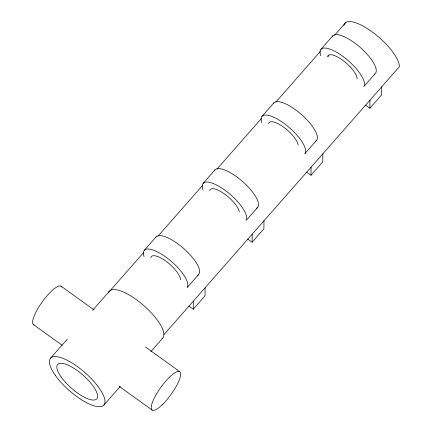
<?xml version="1.0" encoding="UTF-8"?>
<svg xmlns="http://www.w3.org/2000/svg" width="432" height="432" viewBox="0 0 432 432"><rect width="100%" height="100%" fill="white"/><g stroke="black" fill="none" stroke-linecap="round" stroke-linejoin="round"><path stroke-width="0.65" d="M188.892 306.099L193.255 309.242L193.325 301.18M205.097 287.782L205.027 295.844L193.255 309.242M247.768 239.107L252.131 242.244L252.202 234.182M263.974 220.784L263.903 228.847L252.131 242.244M306.644 172.109L311.008 175.252L311.078 167.189M322.855 153.787L322.78 161.849L311.008 175.252M365.521 105.111L369.884 108.254L369.954 100.192M381.731 86.794L381.661 94.856L369.884 108.254M144.266 250.339L156.044 236.936M203.148 183.341L214.92 169.943M262.024 116.348L273.796 102.946M320.9 49.351L332.672 35.953M50.512 358.241L67.333 339.104M92.567 310.387L109.388 291.249M143.667 252.482L108.767 292.216A35.505 11.912 41.3 0 1 143.888 305.662A35.505 11.912 41.3 0 1 161.887 338.834M157.912 236.272L202.43 185.614M216.945 169.117L261.641 118.238M275.713 102.249L320.409 51.365M334.476 35.381L345.784 22.491M328.163 56.56L328.898 55.723M187.731 286.929L198.634 274.525M247.045 219.44L257.515 207.527M305.051 153.436L316.391 140.53M364.365 85.941L375.268 73.537A28.404 9.531 41.3 0 0 359.424 46.742A28.404 9.531 41.3 0 0 332.176 36.725M163.885 334.676L399.395 66.695A35.505 11.912 41.3 0 0 372.973 32.47A35.505 11.912 41.3 0 0 343.91 25.375M103.896 405.059L120.28 386.424M150.822 351.664L162.778 338.062M145.589 347.047L179.674 371.585M33.61 324.724L62.284 345.362M61.047 286.157L94.068 309.944M119.216 386.359L152.242 410.152M34.209 324.945A23.668 6.205 -54.2 0 1 42.638 301.336A23.668 6.205 -54.2 0 1 61.814 287.14M320.728 55.685A28.404 9.531 41.3 0 1 342.36 55.982A28.404 9.531 41.3 0 1 363.733 86.654M374.679 74.018A28.404 9.531 41.3 0 1 374.339 74.212M327.494 56.716A18.938 6.356 41.3 0 1 342.992 60.502A18.938 6.356 41.3 0 1 357.086 78.754M261.846 122.683A28.404 9.531 41.3 0 1 283.484 122.98A28.404 9.531 41.3 0 1 304.857 153.652M273.299 103.723A28.404 9.531 41.3 0 1 301.39 114.469A28.404 9.531 41.3 0 1 315.803 141.01M268.618 123.714A18.938 6.356 41.3 0 1 283.451 127.008A18.938 6.356 41.3 0 1 298.156 144.985M202.97 189.68A28.404 9.531 41.3 0 1 224.608 189.977A28.404 9.531 41.3 0 1 245.975 220.649M214.423 170.721A28.404 9.531 41.3 0 1 242.941 181.84A28.404 9.531 41.3 0 1 256.581 208.208M209.741 190.706A18.938 6.356 41.3 0 1 224.57 194.006A18.938 6.356 41.3 0 1 239.279 211.977M144.094 256.673A28.404 9.531 41.3 0 1 165.731 256.97A28.404 9.531 41.3 0 1 187.099 287.642M155.547 237.713A28.404 9.531 41.3 0 1 184.059 248.832A28.404 9.531 41.3 0 1 197.705 275.2M150.86 257.704A18.938 6.356 41.3 0 1 166.363 261.49A18.938 6.356 41.3 0 1 180.452 279.742M55.334 375.349A35.505 11.912 41.3 0 0 103.005 405.832A35.505 11.912 41.3 0 0 73.273 363.771A35.505 11.912 41.3 0 0 55.334 375.349M61.166 377.033A26.039 8.737 41.3 0 0 96.125 399.384A26.039 8.737 41.3 0 0 74.32 368.539A26.039 8.737 41.3 0 0 61.166 377.033M162.302 404.703A23.668 6.205 -54.2 0 0 180.133 371.99A23.668 6.205 -54.2 0 0 155.434 395.906A23.668 6.205 -54.2 0 0 162.302 404.703"/></g></svg>
